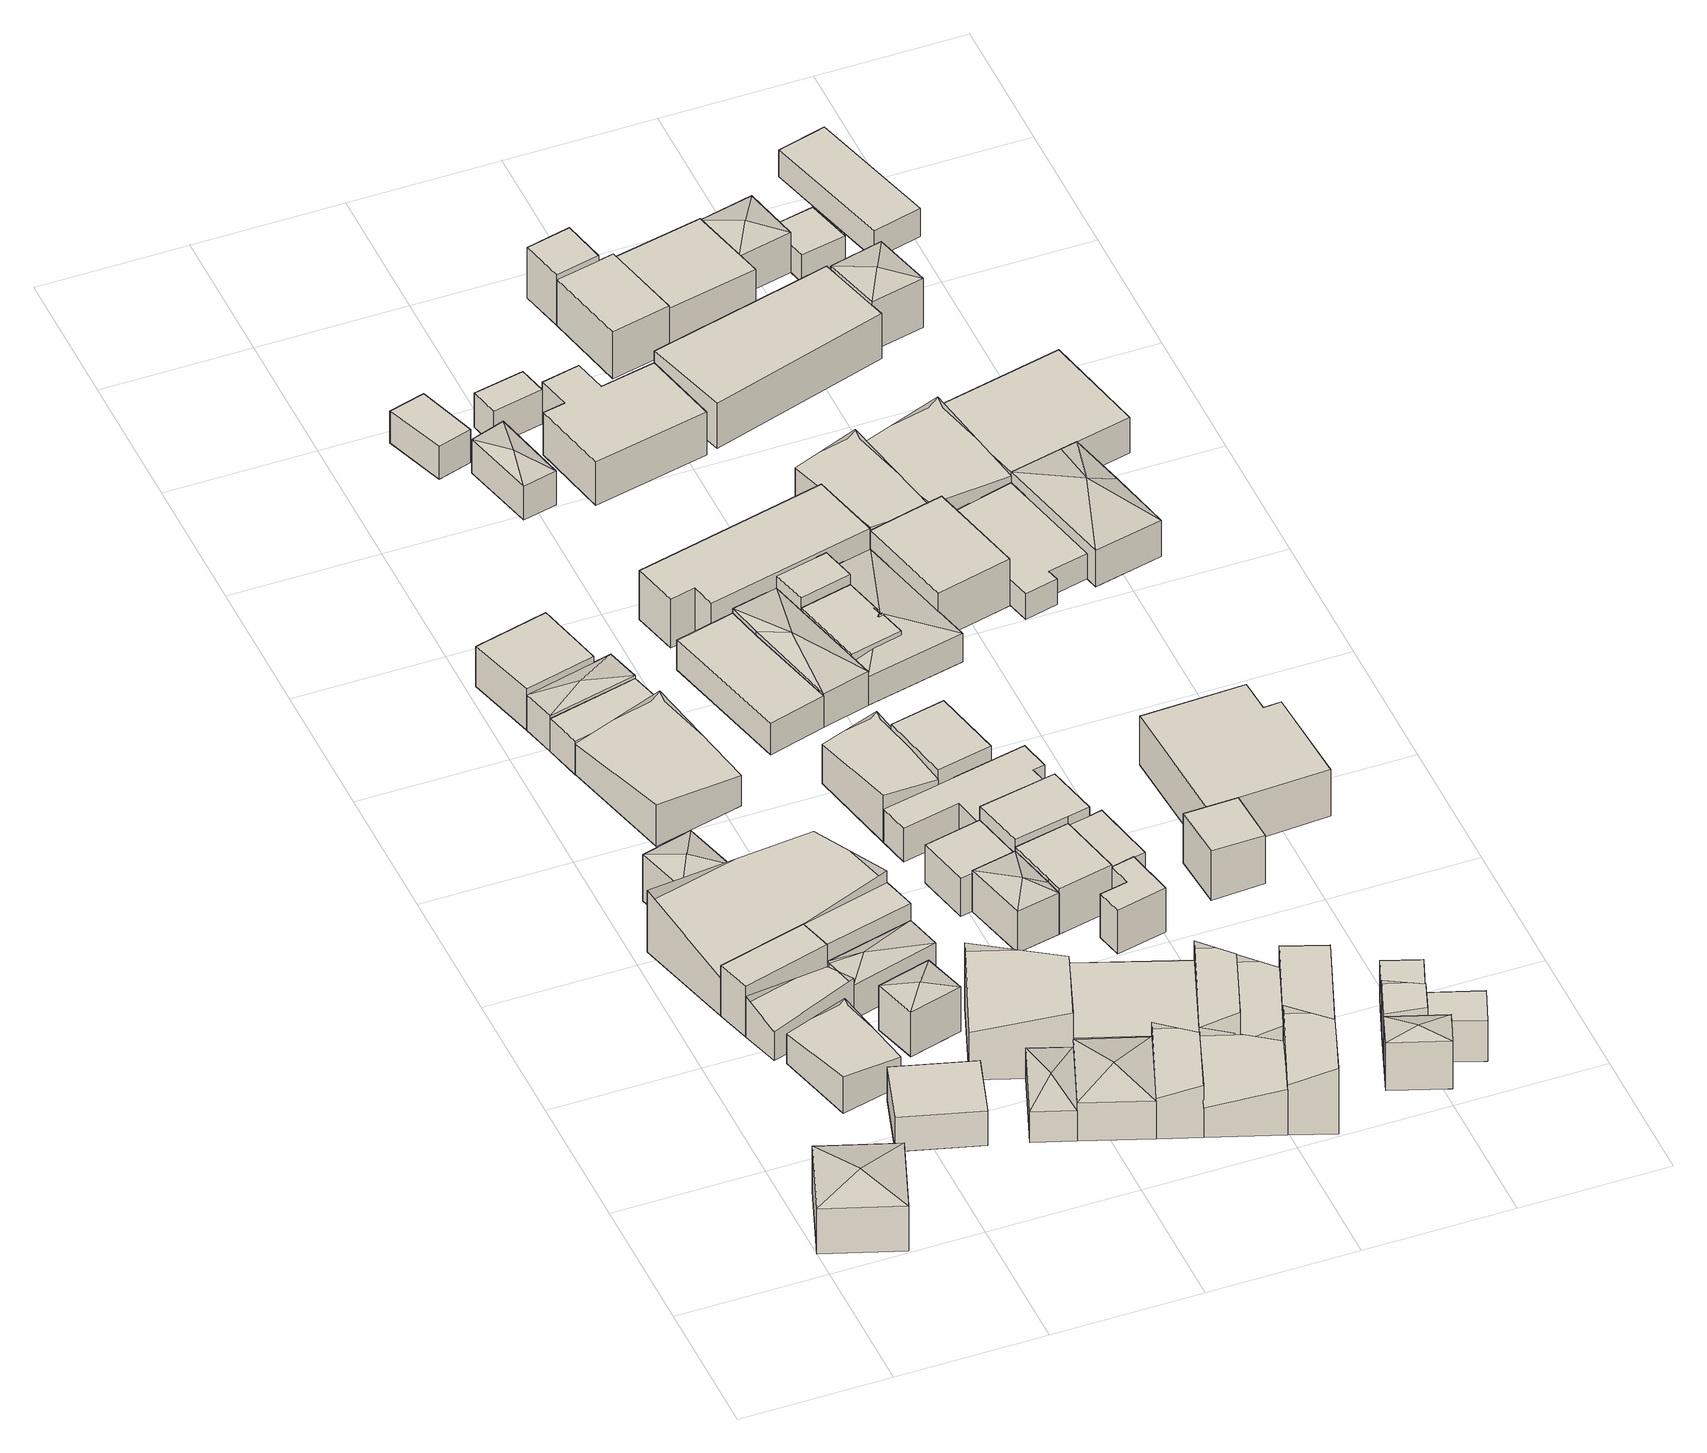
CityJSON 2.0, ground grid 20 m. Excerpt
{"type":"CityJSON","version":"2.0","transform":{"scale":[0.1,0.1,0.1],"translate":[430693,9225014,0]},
"CityObjects":{
"building1":{"type":"Building","attributes":{"Building Type":"Residential","Roof Shape":"hip","Roof Material":"Concrete Glazed Tile","Roof Material Code":1,"Roof Direction":"northwest","Building Height":7.06,"Roof Slope":23.3,"Footprint Area":123.47,"Solar PV Capacity Low":15.46,"Solar PV Capacity High":20.3,"Solar Annual Energy Low":22291,"Solar Annual Energy High":29378,"Suitable PV Area":92.29},"geometry":[{"type":"MultiSurface","lod":"2.2","boundaries":[[[0,1,2,3]],[[3,2,4,5]],[[2,1,6,4]],[[1,0,7,6]],[[0,3,5,7]],[[5,4,8]],[[4,6,8]],[[6,7,8]],[[7,5,8]]]}]},
"building2":{"type":"Building","attributes":{"Building Type":"Residential","Roof Shape":"gable","Roof Material":"Concrete Glazed Tile","Roof Material Code":1,"Roof Direction":"southwest","Building Height":4.56,"Roof Slope":26.6,"Footprint Area":95.85,"Solar PV Capacity Low":12,"Solar PV Capacity High":15.76,"Solar Annual Energy Low":17306,"Solar Annual Energy High":22808,"Suitable PV Area":71.65},"geometry":[{"type":"MultiSurface","lod":"2.2","boundaries":[[[9,10,11,12]],[[12,11,13,14]],[[11,10,15,13]],[[10,9,16,15]],[[9,12,14,16]],[[14,13,15,16]]]}]},
"building3":{"type":"Building","attributes":{"Building Type":"Residential","Roof Shape":"gable","Roof Material":"Concrete Glazed Tile","Roof Material Code":1,"Roof Direction":"southwest","Building Height":4.48,"Roof Slope":32.6,"Footprint Area":64.66,"Solar PV Capacity Low":8.1,"Solar PV Capacity High":10.63,"Solar Annual Energy Low":11674,"Solar Annual Energy High":15386,"Suitable PV Area":48.34},"geometry":[{"type":"MultiSurface","lod":"2.2","boundaries":[[[17,18,19,20,21]],[[21,20,22,23]],[[20,19,24,22]],[[19,18,25,24]],[[18,17,26,25]],[[17,21,23,26]],[[23,22,24,25,26]]]}]},
"building4":{"type":"Building","attributes":{"Building Type":"Residential","Roof Shape":"flat","Roof Material":"Concrete Glazed Tile","Roof Material Code":1,"Roof Direction":"southwest","Building Height":7.95,"Roof Slope":11.4,"Footprint Area":58.48,"Solar PV Capacity Low":7.32,"Solar PV Capacity High":9.62,"Solar Annual Energy Low":10559,"Solar Annual Energy High":13916,"Suitable PV Area":43.72},"geometry":[{"type":"MultiSurface","lod":"2.2","boundaries":[[[27,28,20,19]],[[19,20,29,30]],[[20,28,31,29]],[[28,27,32,31]],[[27,19,30,32]],[[30,29,31,32]]]}]},
"building5":{"type":"Building","attributes":{"Building Type":"Residential","Roof Shape":"flat","Roof Material":"Asbestos Sheet","Roof Material Code":4,"Roof Direction":"northwest","Building Height":5.42,"Roof Slope":6.4,"Footprint Area":100.39,"Solar PV Capacity Low":12.57,"Solar PV Capacity High":16.51,"Solar Annual Energy Low":18125,"Solar Annual Energy High":23887,"Suitable PV Area":75.04},"geometry":[{"type":"MultiSurface","lod":"2.2","boundaries":[[[33,34,35,36]],[[36,35,37,38]],[[35,34,39,37]],[[34,33,40,39]],[[33,36,38,40]],[[38,37,39,40]]]}]},
"building6":{"type":"Building","attributes":{"Building Type":"Residential","Roof Shape":"hip","Roof Material":"Concrete Glazed Tile","Roof Material Code":1,"Roof Direction":"southwest","Building Height":7.33,"Roof Slope":27.1,"Footprint Area":54.81,"Solar PV Capacity Low":6.86,"Solar PV Capacity High":9.01,"Solar Annual Energy Low":9895,"Solar Annual Energy High":13041,"Suitable PV Area":40.97},"geometry":[{"type":"MultiSurface","lod":"2.2","boundaries":[[[41,42,43,44]],[[44,43,45,46]],[[43,42,47,45]],[[42,41,48,47]],[[41,44,46,48]],[[46,45,49]],[[45,47,49]],[[47,48,49]],[[48,46,49]]]}]},
"building7":{"type":"Building","attributes":{"Building Type":"Residential","Roof Shape":"gable","Roof Material":"Concrete Glazed Tile","Roof Material Code":1,"Roof Direction":"southwest","Building Height":5.96,"Roof Slope":33.7,"Footprint Area":355.69,"Solar PV Capacity Low":44.53,"Solar PV Capacity High":58.49,"Solar Annual Energy Low":64217,"Solar Annual Energy High":84632,"Suitable PV Area":265.88},"geometry":[{"type":"MultiSurface","lod":"2.2","boundaries":[[[50,51,28,27,52]],[[52,27,53,54]],[[27,28,55,53]],[[28,51,56,55]],[[51,50,57,56]],[[50,52,54,57]],[[54,53,55,56,57]]]}]},
"building8":{"type":"Building","attributes":{"Building Type":"Residential","Roof Shape":"hip","Roof Material":"Concrete Glazed Tile","Roof Material Code":1,"Roof Direction":"southwest","Building Height":6.97,"Roof Slope":29,"Footprint Area":45.93,"Solar PV Capacity Low":5.75,"Solar PV Capacity High":7.55,"Solar Annual Energy Low":8293,"Solar Annual Energy High":10930,"Suitable PV Area":34.34},"geometry":[{"type":"MultiSurface","lod":"2.2","boundaries":[[[58,59,60,61]],[[61,60,62,63]],[[60,59,64,62]],[[59,58,65,64]],[[58,61,63,65]],[[63,62,66]],[[62,64,66]],[[64,65,66]],[[65,63,66]]]}]},
"building9":{"type":"Building","attributes":{"Building Type":"Residential","Roof Shape":"hip","Roof Material":"Concrete Glazed Tile","Roof Material Code":1,"Roof Direction":"southwest","Building Height":5.3,"Roof Slope":22.3,"Footprint Area":64.42,"Solar PV Capacity Low":8.07,"Solar PV Capacity High":10.59,"Solar Annual Energy Low":11631,"Solar Annual Energy High":15328,"Suitable PV Area":48.15},"geometry":[{"type":"MultiSurface","lod":"2.2","boundaries":[[[19,18,17,67,68]],[[68,67,69,70]],[[67,17,71,69]],[[17,18,72,71]],[[18,19,73,72]],[[19,68,70,73]],[[70,69,74]],[[69,71,74]],[[71,72,74]],[[72,73,74]],[[73,70,74]]]}]},
"building10":{"type":"Building","attributes":{"Building Type":"Residential","Roof Shape":"flat","Roof Material":"Concrete Glazed Tile","Roof Material Code":1,"Roof Direction":"southwest","Building Height":7.98,"Roof Slope":7.4,"Footprint Area":58.14,"Solar PV Capacity Low":7.28,"Solar PV Capacity High":9.56,"Solar Annual Energy Low":10496,"Solar Annual Energy High":13833,"Suitable PV Area":43.46},"geometry":[{"type":"MultiSurface","lod":"2.2","boundaries":[[[52,27,19,68]],[[68,19,30,75]],[[19,27,32,30]],[[27,52,76,32]],[[52,68,75,76]],[[75,30,32,76]]]}]},
"building11":{"type":"Building","attributes":{"Building Type":"Residential","Roof Shape":"shed","Roof Material":"Concrete Glazed Tile","Roof Material Code":1,"Roof Direction":"southwest","Building Height":6.29,"Roof Slope":10,"Footprint Area":100.79,"Solar PV Capacity Low":12.62,"Solar PV Capacity High":16.58,"Solar Annual Energy Low":18197,"Solar Annual Energy High":23983,"Suitable PV Area":75.34},"geometry":[{"type":"MultiSurface","lod":"2.2","boundaries":[[[77,78,79,80]],[[80,79,81,82]],[[79,78,83,81]],[[78,77,84,83]],[[77,80,82,84]],[[82,81,83,84]]]}]},
"building12":{"type":"Building","attributes":{"Building Type":"Residential","Roof Shape":"gable","Roof Material":"Concrete Glazed Tile","Roof Material Code":1,"Roof Direction":"southwest","Building Height":4.79,"Roof Slope":27.3,"Footprint Area":202.24,"Solar PV Capacity Low":25.32,"Solar PV Capacity High":33.26,"Solar Annual Energy Low":36513,"Solar Annual Energy High":48121,"Suitable PV Area":151.17},"geometry":[{"type":"MultiSurface","lod":"2.2","boundaries":[[[85,86,87,88]],[[88,87,89,90]],[[87,86,91,89]],[[86,85,92,91]],[[85,88,90,92]],[[90,89,91,92]]]}]},
"building13":{"type":"Building","attributes":{"Building Type":"Residential","Roof Shape":"hip","Roof Material":"Concrete Glazed Tile","Roof Material Code":1,"Roof Direction":"northwest","Building Height":4.83,"Roof Slope":29.9,"Footprint Area":64.95,"Solar PV Capacity Low":8.13,"Solar PV Capacity High":10.68,"Solar Annual Energy Low":11727,"Solar Annual Energy High":15455,"Suitable PV Area":48.55},"geometry":[{"type":"MultiSurface","lod":"2.2","boundaries":[[[93,94,95,96]],[[96,95,97,98]],[[95,94,99,97]],[[94,93,100,99]],[[93,96,98,100]],[[98,97,101]],[[97,99,101]],[[99,100,101]],[[100,98,101]]]}]},
"building14":{"type":"Building","attributes":{"Building Type":"Residential","Roof Shape":"shed","Roof Material":"Concrete Glazed Tile","Roof Material Code":1,"Roof Direction":"southwest","Building Height":5.17,"Roof Slope":11.5,"Footprint Area":63.82,"Solar PV Capacity Low":7.99,"Solar PV Capacity High":10.49,"Solar Annual Energy Low":11522,"Solar Annual Energy High":15185,"Suitable PV Area":47.7},"geometry":[{"type":"MultiSurface","lod":"2.2","boundaries":[[[102,103,104,105]],[[105,104,106,107]],[[104,103,108,106]],[[103,102,109,108]],[[102,105,107,109]],[[107,106,108,109]]]}]},
"building15":{"type":"Building","attributes":{"Building Type":"Residential","Roof Shape":"hip","Roof Material":"Concrete Glazed Tile","Roof Material Code":1,"Roof Direction":"southwest","Building Height":5.58,"Roof Slope":25.6,"Footprint Area":59.48,"Solar PV Capacity Low":7.45,"Solar PV Capacity High":9.78,"Solar Annual Energy Low":10739,"Solar Annual Energy High":14154,"Suitable PV Area":44.46},"geometry":[{"type":"MultiSurface","lod":"2.2","boundaries":[[[110,79,103,102]],[[102,103,111,112]],[[103,79,113,111]],[[79,110,114,113]],[[110,102,112,114]],[[112,111,115]],[[111,113,115]],[[113,114,115]],[[114,112,115]]]}]},
"building16":{"type":"Building","attributes":{"Building Type":"Residential","Roof Shape":"gable","Roof Material":"Concrete Glazed Tile","Roof Material Code":1,"Roof Direction":"northwest","Building Height":7.52,"Roof Slope":32.7,"Footprint Area":161.61,"Solar PV Capacity Low":20.23,"Solar PV Capacity High":26.58,"Solar Annual Energy Low":29178,"Solar Annual Energy High":38454,"Suitable PV Area":120.8},"geometry":[{"type":"MultiSurface","lod":"2.2","boundaries":[[[116,117,96,118]],[[118,96,119,120]],[[96,117,121,119]],[[117,116,122,121]],[[116,118,120,122]],[[120,119,121,122]]]}]},
"building17":{"type":"Building","attributes":{"Building Type":"Residential","Roof Shape":"hip","Roof Material":"Concrete Glazed Tile","Roof Material Code":1,"Roof Direction":"northwest","Building Height":5.97,"Roof Slope":29.3,"Footprint Area":107.84,"Solar PV Capacity Low":13.5,"Solar PV Capacity High":17.73,"Solar Annual Energy Low":19470,"Solar Annual Energy High":25660,"Suitable PV Area":80.61},"geometry":[{"type":"MultiSurface","lod":"2.2","boundaries":[[[96,95,123,124]],[[124,123,125,126]],[[123,95,127,125]],[[95,96,128,127]],[[96,124,126,128]],[[126,125,129]],[[125,127,129]],[[127,128,129]],[[128,126,129]]]}]},
"building18":{"type":"Building","attributes":{"Building Type":"Residential","Roof Shape":"gable","Roof Material":"Concrete Glazed Tile","Roof Material Code":1,"Roof Direction":"northwest","Building Height":6.35,"Roof Slope":27.7,"Footprint Area":65.49,"Solar PV Capacity Low":8.2,"Solar PV Capacity High":10.77,"Solar Annual Energy Low":11824,"Solar Annual Energy High":15583,"Suitable PV Area":48.96},"geometry":[{"type":"MultiSurface","lod":"2.2","boundaries":[[[124,123,130,131]],[[131,130,132,133]],[[130,123,134,132]],[[123,124,135,134]],[[124,131,133,135]],[[133,132,134,135]]]}]},
"building19":{"type":"Building","attributes":{"Building Type":"Residential","Roof Shape":"shed","Roof Material":"Concrete Glazed Tile","Roof Material Code":1,"Roof Direction":"northwest","Building Height":6.04,"Roof Slope":16.3,"Footprint Area":196.35,"Solar PV Capacity Low":24.58,"Solar PV Capacity High":32.29,"Solar Annual Energy Low":35450,"Solar Annual Energy High":46720,"Suitable PV Area":146.77},"geometry":[{"type":"MultiSurface","lod":"2.2","boundaries":[[[118,96,124,131,136]],[[136,131,137,138]],[[131,124,139,137]],[[124,96,140,139]],[[96,118,141,140]],[[118,136,138,141]],[[138,137,139,140,141]]]}]},
"building20":{"type":"Building","attributes":{"Building Type":"Residential","Roof Shape":"shed","Roof Material":"Concrete Glazed Tile","Roof Material Code":1,"Roof Direction":"southwest","Building Height":5.01,"Roof Slope":15.9,"Footprint Area":43.23,"Solar PV Capacity Low":5.41,"Solar PV Capacity High":7.11,"Solar Annual Energy Low":7805,"Solar Annual Energy High":10287,"Suitable PV Area":32.32},"geometry":[{"type":"MultiSurface","lod":"2.2","boundaries":[[[142,143,144,145]],[[145,144,146,147]],[[144,143,148,146]],[[143,142,149,148]],[[142,145,147,149]],[[147,146,148,149]]]}]},
"building21":{"type":"Building","attributes":{"Building Type":"Residential","Roof Shape":"flat","Roof Material":"Concrete Glazed Tile","Roof Material Code":1,"Roof Direction":"southwest","Building Height":6.03,"Roof Slope":7.7,"Footprint Area":58.61,"Solar PV Capacity Low":7.34,"Solar PV Capacity High":9.64,"Solar Annual Energy Low":10582,"Solar Annual Energy High":13947,"Suitable PV Area":43.81},"geometry":[{"type":"MultiSurface","lod":"2.2","boundaries":[[[150,151,152,153,154]],[[154,153,155,156]],[[153,152,157,155]],[[152,151,158,157]],[[151,150,159,158]],[[150,154,156,159]],[[156,155,157,158,159]]]}]},
"building22":{"type":"Building","attributes":{"Building Type":"Residential","Roof Shape":"hip","Roof Material":"Concrete Glazed Tile","Roof Material Code":1,"Roof Direction":"southwest","Building Height":6.52,"Roof Slope":24.3,"Footprint Area":55.88,"Solar PV Capacity Low":7,"Solar PV Capacity High":9.19,"Solar Annual Energy Low":10089,"Solar Annual Energy High":13296,"Suitable PV Area":41.77},"geometry":[{"type":"MultiSurface","lod":"2.2","boundaries":[[[153,160,161,162,154]],[[154,162,163,164]],[[162,161,165,163]],[[161,160,166,165]],[[160,153,167,166]],[[153,154,164,167]],[[164,163,168]],[[163,165,168]],[[165,166,168]],[[166,167,168]],[[167,164,168]]]}]},
"building23":{"type":"Building","attributes":{"Building Type":"Residential","Roof Shape":"gable","Roof Material":"Concrete Glazed Tile","Roof Material Code":1,"Roof Direction":"northwest","Building Height":4.71,"Roof Slope":34.7,"Footprint Area":115.53,"Solar PV Capacity Low":14.46,"Solar PV Capacity High":19,"Solar Annual Energy Low":20857,"Solar Annual Energy High":27488,"Suitable PV Area":86.36},"geometry":[{"type":"MultiSurface","lod":"2.2","boundaries":[[[131,130,169,170]],[[170,169,171,172]],[[169,130,173,171]],[[130,131,174,173]],[[131,170,172,174]],[[172,171,173,174]]]}]},
"building24":{"type":"Building","attributes":{"Building Type":"Residential","Roof Shape":"shed","Roof Material":"Concrete Glazed Tile","Roof Material Code":1,"Roof Direction":"southwest","Building Height":4.64,"Roof Slope":17.6,"Footprint Area":151.7,"Solar PV Capacity Low":18.99,"Solar PV Capacity High":24.95,"Solar Annual Energy Low":27388,"Solar Annual Energy High":36095,"Suitable PV Area":113.39},"geometry":[{"type":"MultiSurface","lod":"2.2","boundaries":[[[175,176,177,178,179]],[[179,178,180,181]],[[178,177,182,180]],[[177,176,183,182]],[[176,175,184,183]],[[175,179,181,184]],[[181,180,182,183,184]]]}]},
"building25":{"type":"Building","attributes":{"Building Type":"Residential","Roof Shape":"gable","Roof Material":"Concrete Glazed Tile","Roof Material Code":1,"Roof Direction":"southwest","Building Height":6.08,"Roof Slope":27.7,"Footprint Area":101.26,"Solar PV Capacity Low":12.68,"Solar PV Capacity High":16.65,"Solar Annual Energy Low":18282,"Solar Annual Energy High":24095,"Suitable PV Area":75.69},"geometry":[{"type":"MultiSurface","lod":"2.2","boundaries":[[[185,186,187,188]],[[188,187,189,190]],[[187,186,191,189]],[[186,185,192,191]],[[185,188,190,192]],[[190,189,191,192]]]}]},
"building26":{"type":"Building","attributes":{"Building Type":"Residential","Roof Shape":"hip","Roof Material":"Concrete Glazed Tile","Roof Material Code":1,"Roof Direction":"southwest","Building Height":5.3,"Roof Slope":28.7,"Footprint Area":51.69,"Solar PV Capacity Low":6.47,"Solar PV Capacity High":8.5,"Solar Annual Energy Low":9333,"Solar Annual Energy High":12300,"Suitable PV Area":38.64},"geometry":[{"type":"MultiSurface","lod":"2.2","boundaries":[[[193,194,195,196]],[[196,195,197,198]],[[195,194,199,197]],[[194,193,200,199]],[[193,196,198,200]],[[198,197,201]],[[197,199,201]],[[199,200,201]],[[200,198,201]]]}]},
"building27":{"type":"Building","attributes":{"Building Type":"Residential","Roof Shape":"gable","Roof Material":"Concrete Glazed Tile","Roof Material Code":1,"Roof Direction":"northwest","Building Height":7.25,"Roof Slope":28.7,"Footprint Area":64.45,"Solar PV Capacity Low":8.07,"Solar PV Capacity High":10.6,"Solar Annual Energy Low":11635,"Solar Annual Energy High":15335,"Suitable PV Area":48.17},"geometry":[{"type":"MultiSurface","lod":"2.2","boundaries":[[[136,131,202,203]],[[203,202,204,205]],[[202,131,174,204]],[[131,136,206,174]],[[136,203,205,206]],[[205,204,174,206]]]}]},
"building28":{"type":"Building","attributes":{"Building Type":"Residential","Roof Shape":"flat","Roof Material":"Concrete Glazed Tile","Roof Material Code":1,"Roof Direction":"southwest","Building Height":5.34,"Roof Slope":13,"Footprint Area":134.32,"Solar PV Capacity Low":16.82,"Solar PV Capacity High":22.09,"Solar Annual Energy Low":24250,"Solar Annual Energy High":31959,"Suitable PV Area":100.4},"geometry":[{"type":"MultiSurface","lod":"2.2","boundaries":[[[150,207,208,209,210,187,211,212]],[[212,211,213,214]],[[211,187,215,213]],[[187,210,216,215]],[[210,209,217,216]],[[209,208,218,217]],[[208,207,219,218]],[[207,150,220,219]],[[150,212,214,220]],[[214,213,215,216,217,218,219,220]]]}]},
"building29":{"type":"Building","attributes":{"Building Type":"Residential","Roof Shape":"shed","Roof Material":"Concrete Glazed Tile","Roof Material Code":1,"Roof Direction":"southwest","Building Height":7.06,"Roof Slope":10.2,"Footprint Area":69.31,"Solar PV Capacity Low":8.68,"Solar PV Capacity High":11.4,"Solar Annual Energy Low":12514,"Solar Annual Energy High":16492,"Suitable PV Area":51.81},"geometry":[{"type":"MultiSurface","lod":"2.2","boundaries":[[[221,154,162,161,222]],[[222,161,223,224]],[[161,162,225,223]],[[162,154,226,225]],[[154,221,227,226]],[[221,222,224,227]],[[224,223,225,226,227]]]}]},
"building30":{"type":"Building","attributes":{"Building Type":"Residential","Roof Shape":"gable","Roof Material":"Concrete Glazed Tile","Roof Material Code":1,"Roof Direction":"northwest","Building Height":7.87,"Roof Slope":34.6,"Footprint Area":70.36,"Solar PV Capacity Low":8.81,"Solar PV Capacity High":11.57,"Solar Annual Energy Low":12702,"Solar Annual Energy High":16740,"Suitable PV Area":52.59},"geometry":[{"type":"MultiSurface","lod":"2.2","boundaries":[[[170,169,228,229]],[[229,228,230,231]],[[228,169,232,230]],[[169,170,233,232]],[[170,229,231,233]],[[231,230,232,233]]]}]},
"building31":{"type":"Building","attributes":{"Building Type":"Residential","Roof Shape":"hip","Roof Material":"Asbestos Sheet","Roof Material Code":4,"Roof Direction":"southwest","Building Height":5.32,"Roof Slope":24.9,"Footprint Area":123.44,"Solar PV Capacity Low":15.46,"Solar PV Capacity High":20.3,"Solar Annual Energy Low":22286,"Solar Annual Energy High":29371,"Suitable PV Area":92.27},"geometry":[{"type":"MultiSurface","lod":"2.2","boundaries":[[[234,175,179,178,235]],[[235,178,236,237]],[[178,179,238,236]],[[179,175,239,238]],[[175,234,240,239]],[[234,235,237,240]],[[237,236,241]],[[236,238,241]],[[238,239,241]],[[239,240,241]],[[240,237,241]]]}]},
"building32":{"type":"Building","attributes":{"Building Type":"Residential","Roof Shape":"flat","Roof Material":"Concrete Glazed Tile","Roof Material Code":1,"Roof Direction":"southwest","Building Height":7.64,"Roof Slope":14.8,"Footprint Area":74.88,"Solar PV Capacity Low":9.38,"Solar PV Capacity High":12.31,"Solar Annual Energy Low":13519,"Solar Annual Energy High":17816,"Suitable PV Area":55.97},"geometry":[{"type":"MultiSurface","lod":"2.2","boundaries":[[[242,243,188,244]],[[244,188,245,246]],[[188,243,247,245]],[[243,242,248,247]],[[242,244,246,248]],[[246,245,247,248]]]}]},
"building33":{"type":"Building","attributes":{"Building Type":"Residential","Roof Shape":"shed","Roof Material":"Concrete Glazed Tile","Roof Material Code":1,"Roof Direction":"southwest","Building Height":8,"Roof Slope":16.2,"Footprint Area":79.39,"Solar PV Capacity Low":9.94,"Solar PV Capacity High":13.06,"Solar Annual Energy Low":14334,"Solar Annual Energy High":18891,"Suitable PV Area":59.35},"geometry":[{"type":"MultiSurface","lod":"2.2","boundaries":[[[154,221,249,207,150]],[[150,207,250,251]],[[207,249,252,250]],[[249,221,253,252]],[[221,154,254,253]],[[154,150,251,254]],[[251,250,252,253,254]]]}]},
"building34":{"type":"Building","attributes":{"Building Type":"Residential","Roof Shape":"flat","Roof Material":"Concrete Glazed Tile","Roof Material Code":1,"Roof Direction":"southwest","Building Height":5.41,"Roof Slope":8.1,"Footprint Area":27.83,"Solar PV Capacity Low":3.48,"Solar PV Capacity High":4.58,"Solar Annual Energy Low":5024,"Solar Annual Energy High":6621,"Suitable PV Area":20.8},"geometry":[{"type":"MultiSurface","lod":"2.2","boundaries":[[[255,256,257,258]],[[258,257,259,260]],[[257,256,261,259]],[[256,255,262,261]],[[255,258,260,262]],[[260,259,261,262]]]}]},
"building35":{"type":"Building","attributes":{"Building Type":"Residential","Roof Shape":"gable","Roof Material":"Concrete Glazed Tile","Roof Material Code":1,"Roof Direction":"northwest","Building Height":4.79,"Roof Slope":29.9,"Footprint Area":66.49,"Solar PV Capacity Low":8.32,"Solar PV Capacity High":10.93,"Solar Annual Energy Low":12004,"Solar Annual Energy High":15821,"Suitable PV Area":49.7},"geometry":[{"type":"MultiSurface","lod":"2.2","boundaries":[[[263,203,202,170]],[[170,202,264,265]],[[202,203,266,264]],[[203,263,267,266]],[[263,170,265,267]],[[265,264,266,267]]]}]},
"building36":{"type":"Building","attributes":{"Building Type":"Residential","Roof Shape":"flat","Roof Material":"Concrete Glazed Tile","Roof Material Code":1,"Roof Direction":"southwest","Building Height":6.88,"Roof Slope":5.9,"Footprint Area":35.58,"Solar PV Capacity Low":4.45,"Solar PV Capacity High":5.85,"Solar Annual Energy Low":6423,"Solar Annual Energy High":8465,"Suitable PV Area":26.59},"geometry":[{"type":"MultiSurface","lod":"2.2","boundaries":[[[268,222,269,270,271,272]],[[272,271,273,274]],[[271,270,275,273]],[[270,269,276,275]],[[269,222,277,276]],[[222,268,278,277]],[[268,272,274,278]],[[274,273,275,276,277,278]]]}]},
"building37":{"type":"Building","attributes":{"Building Type":"Residential","Roof Shape":"flat","Roof Material":"Asbestos Sheet","Roof Material Code":4,"Roof Direction":"southwest","Building Height":7.68,"Roof Slope":8.3,"Footprint Area":251.09,"Solar PV Capacity Low":31.44,"Solar PV Capacity High":41.29,"Solar Annual Energy Low":45332,"Solar Annual Energy High":59744,"Suitable PV Area":187.69},"geometry":[{"type":"MultiSurface","lod":"2.2","boundaries":[[[279,280,281,282,283,284]],[[284,283,285,286]],[[283,282,287,285]],[[282,281,288,287]],[[281,280,289,288]],[[280,279,290,289]],[[279,284,286,290]],[[286,285,287,288,289,290]]]}]},
"building38":{"type":"Building","attributes":{"Building Type":"Residential","Roof Shape":"flat","Roof Material":"Concrete Glazed Tile","Roof Material Code":1,"Roof Direction":"southwest","Building Height":6.81,"Roof Slope":14.6,"Footprint Area":44.23,"Solar PV Capacity Low":5.54,"Solar PV Capacity High":7.27,"Solar Annual Energy Low":7985,"Solar Annual Energy High":10524,"Suitable PV Area":33.06},"geometry":[{"type":"MultiSurface","lod":"2.2","boundaries":[[[291,249,221,222,292]],[[292,222,293,294]],[[222,221,295,293]],[[221,249,296,295]],[[249,291,297,296]],[[291,292,294,297]],[[294,293,295,296,297]]]}]},
"building39":{"type":"Building","attributes":{"Building Type":"Residential","Roof Shape":"shed","Roof Material":"Concrete Glazed Tile","Roof Material Code":1,"Roof Direction":"northwest","Building Height":7.95,"Roof Slope":14.9,"Footprint Area":79.7,"Solar PV Capacity Low":9.98,"Solar PV Capacity High":13.11,"Solar Annual Energy Low":14390,"Solar Annual Energy High":18965,"Suitable PV Area":59.58},"geometry":[{"type":"MultiSurface","lod":"2.2","boundaries":[[[263,170,229,298]],[[298,229,231,299]],[[229,170,300,231]],[[170,263,301,300]],[[263,298,299,301]],[[299,231,300,301]]]}]},
"building40":{"type":"Building","attributes":{"Building Type":"Residential","Roof Shape":"flat","Roof Material":"Asbestos Sheet","Roof Material Code":4,"Roof Direction":"southwest","Building Height":5.72,"Roof Slope":7.3,"Footprint Area":74.33,"Solar PV Capacity Low":9.31,"Solar PV Capacity High":12.22,"Solar Annual Energy Low":13420,"Solar Annual Energy High":17686,"Suitable PV Area":55.56},"geometry":[{"type":"MultiSurface","lod":"2.2","boundaries":[[[302,303,304,305]],[[305,304,306,307]],[[304,303,308,306]],[[303,302,309,308]],[[302,305,307,309]],[[307,306,308,309]]]}]},
"building41":{"type":"Building","attributes":{"Building Type":"Residential","Roof Shape":"shed","Roof Material":"Asbestos Sheet","Roof Material Code":4,"Roof Direction":"southwest","Building Height":7.17,"Roof Slope":10.7,"Footprint Area":36.04,"Solar PV Capacity Low":4.51,"Solar PV Capacity High":5.93,"Solar Annual Energy Low":6507,"Solar Annual Energy High":8575,"Suitable PV Area":26.94},"geometry":[{"type":"MultiSurface","lod":"2.2","boundaries":[[[310,234,303,302]],[[302,303,311,312]],[[303,234,313,311]],[[234,310,314,313]],[[310,302,312,314]],[[312,311,313,314]]]}]},
"building42":{"type":"Building","attributes":{"Building Type":"Residential","Roof Shape":"shed","Roof Material":"Concrete Glazed Tile","Roof Material Code":1,"Roof Direction":"southwest","Building Height":6.53,"Roof Slope":11.4,"Footprint Area":201.29,"Solar PV Capacity Low":25.2,"Solar PV Capacity High":33.1,"Solar Annual Energy Low":36342,"Solar Annual Energy High":47896,"Suitable PV Area":150.47},"geometry":[{"type":"MultiSurface","lod":"2.2","boundaries":[[[315,316,317,258,318,319,320,321]],[[321,320,322,323]],[[320,319,324,322]],[[319,318,325,324]],[[318,258,326,325]],[[258,317,327,326]],[[317,316,328,327]],[[316,315,329,328]],[[315,321,323,329]],[[323,322,324,325,326,327,328,329]]]}]},
"building43":{"type":"Building","attributes":{"Building Type":"Residential","Roof Shape":"hip","Roof Material":"Concrete Glazed Tile","Roof Material Code":1,"Roof Direction":"northwest","Building Height":7.52,"Roof Slope":20.8,"Footprint Area":38.67,"Solar PV Capacity Low":4.84,"Solar PV Capacity High":6.36,"Solar Annual Energy Low":6981,"Solar Annual Energy High":9200,"Suitable PV Area":28.9},"geometry":[{"type":"MultiSurface","lod":"2.2","boundaries":[[[330,331,332,333]],[[333,332,334,335]],[[332,331,336,334]],[[331,330,337,336]],[[330,333,335,337]],[[335,334,338]],[[334,336,338]],[[336,337,338]],[[337,335,338]]]}]},
"building44":{"type":"Building","attributes":{"Building Type":"Residential","Roof Shape":"hip","Roof Material":"Asbestos Sheet","Roof Material Code":4,"Roof Direction":"southwest","Building Height":4.53,"Roof Slope":26.6,"Footprint Area":144.22,"Solar PV Capacity Low":18.06,"Solar PV Capacity High":23.72,"Solar Annual Energy Low":26037,"Solar Annual Energy High":34315,"Suitable PV Area":107.8},"geometry":[{"type":"MultiSurface","lod":"2.2","boundaries":[[[280,310,305,304,235,339]],[[339,235,340,341]],[[235,304,342,340]],[[304,305,343,342]],[[305,310,344,343]],[[310,280,345,344]],[[280,339,341,345]],[[341,340,346]],[[340,342,346]],[[342,343,346]],[[343,344,346]],[[344,345,346]],[[345,341,346]]]}]},
"building45":{"type":"Building","attributes":{"Building Type":"Residential","Roof Shape":"gable","Roof Material":"Concrete Glazed Tile","Roof Material Code":1,"Roof Direction":"northwest","Building Height":7.89,"Roof Slope":27.7,"Footprint Area":26.56,"Solar PV Capacity Low":3.33,"Solar PV Capacity High":4.37,"Solar Annual Energy Low":4795,"Solar Annual Energy High":6320,"Suitable PV Area":19.85},"geometry":[{"type":"MultiSurface","lod":"2.2","boundaries":[[[347,330,348,349]],[[349,348,350,351]],[[348,330,352,350]],[[330,347,353,352]],[[347,349,351,353]],[[351,350,352,353]]]}]},
"building46":{"type":"Building","attributes":{"Building Type":"Residential","Roof Shape":"shed","Roof Material":"Concrete Glazed Tile","Roof Material Code":1,"Roof Direction":"west","Building Height":7.58,"Roof Slope":17.6,"Footprint Area":53.68,"Solar PV Capacity Low":6.72,"Solar PV Capacity High":8.83,"Solar Annual Energy Low":9691,"Solar Annual Energy High":12772,"Suitable PV Area":40.12},"geometry":[{"type":"MultiSurface","lod":"2.2","boundaries":[[[354,355,356,357]],[[357,356,358,359]],[[356,355,360,358]],[[355,354,361,360]],[[354,357,359,361]],[[359,358,360,361]]]}]},
"building47":{"type":"Building","attributes":{"Building Type":"Residential","Roof Shape":"flat","Roof Material":"Concrete Glazed Tile","Roof Material Code":1,"Roof Direction":"northwest","Building Height":6,"Roof Slope":10.6,"Footprint Area":34.52,"Solar PV Capacity Low":4.32,"Solar PV Capacity High":5.68,"Solar Annual Energy Low":6233,"Solar Annual Energy High":8214,"Suitable PV Area":25.8},"geometry":[{"type":"MultiSurface","lod":"2.2","boundaries":[[[362,347,349,363]],[[363,349,364,365]],[[349,347,366,364]],[[347,362,367,366]],[[362,363,365,367]],[[365,364,366,367]]]}]},
"building48":{"type":"Building","attributes":{"Building Type":"Residential","Roof Shape":"shed","Roof Material":"Concrete Glazed Tile","Roof Material Code":1,"Roof Direction":"northwest","Building Height":6.44,"Roof Slope":14.4,"Footprint Area":36.76,"Solar PV Capacity Low":4.6,"Solar PV Capacity High":6.05,"Solar Annual Energy Low":6638,"Solar Annual Energy High":8748,"Suitable PV Area":27.48},"geometry":[{"type":"MultiSurface","lod":"2.2","boundaries":[[[349,348,333,368,369]],[[369,368,370,371]],[[368,333,372,370]],[[333,348,373,372]],[[348,349,374,373]],[[349,369,371,374]],[[371,370,372,373,374]]]}]},
"building49":{"type":"Building","attributes":{"Building Type":"Residential","Roof Shape":"flat","Roof Material":"Concrete Glazed Tile","Roof Material Code":1,"Roof Direction":"southwest","Building Height":7.95,"Roof Slope":5.9,"Footprint Area":37.47,"Solar PV Capacity Low":4.69,"Solar PV Capacity High":6.16,"Solar Annual Energy Low":6765,"Solar Annual Energy High":8915,"Suitable PV Area":28.01},"geometry":[{"type":"MultiSurface","lod":"2.2","boundaries":[[[375,376,377,378]],[[378,377,379,380]],[[377,376,381,379]],[[376,375,382,381]],[[375,378,380,382]],[[380,379,381,382]]]}]},
"building50":{"type":"Building","attributes":{"Building Type":"Residential","Roof Shape":"shed","Roof Material":"Concrete Glazed Tile","Roof Material Code":1,"Roof Direction":"southwest","Building Height":7.22,"Roof Slope":11.9,"Footprint Area":95.75,"Solar PV Capacity Low":11.99,"Solar PV Capacity High":15.75,"Solar Annual Energy Low":17287,"Solar Annual Energy High":22783,"Suitable PV Area":71.57},"geometry":[{"type":"MultiSurface","lod":"2.2","boundaries":[[[383,377,384,385]],[[385,384,386,387]],[[384,377,388,386]],[[377,383,389,388]],[[383,385,387,389]],[[387,386,388,389]]]}]},
"building51":{"type":"Building","attributes":{"Building Type":"Residential","Roof Shape":"flat","Roof Material":"Concrete Glazed Tile","Roof Material Code":1,"Roof Direction":"southwest","Building Height":7.43,"Roof Slope":7.5,"Footprint Area":145.76,"Solar PV Capacity Low":18.25,"Solar PV Capacity High":23.97,"Solar Annual Energy Low":26316,"Solar Annual Energy High":34682,"Suitable PV Area":108.96},"geometry":[{"type":"MultiSurface","lod":"2.2","boundaries":[[[390,391,280,392,393]],[[393,392,394,395]],[[392,280,396,394]],[[280,391,397,396]],[[391,390,398,397]],[[390,393,395,398]],[[395,394,396,397,398]]]}]},
"building52":{"type":"Building","attributes":{"Building Type":"Residential","Roof Shape":"gable","Roof Material":"Concrete Glazed Tile","Roof Material Code":1,"Roof Direction":"southwest","Building Height":6.36,"Roof Slope":26.4,"Footprint Area":134.48,"Solar PV Capacity Low":16.84,"Solar PV Capacity High":22.12,"Solar Annual Energy Low":24280,"Solar Annual Energy High":31999,"Suitable PV Area":100.53},"geometry":[{"type":"MultiSurface","lod":"2.2","boundaries":[[[399,400,280,401]],[[401,280,402,403]],[[280,400,404,402]],[[400,399,405,404]],[[399,401,403,405]],[[403,402,404,405]]]}]},
"building53":{"type":"Building","attributes":{"Building Type":"Residential","Roof Shape":"shed","Roof Material":"Clay Tile Shingle","Roof Material Code":3,"Roof Direction":"west","Building Height":7.31,"Roof Slope":11.5,"Footprint Area":287.29,"Solar PV Capacity Low":35.97,"Solar PV Capacity High":47.24,"Solar Annual Energy Low":51868,"Solar Annual Energy High":68358,"Suitable PV Area":214.75},"geometry":[{"type":"MultiSurface","lod":"2.2","boundaries":[[[406,407,408,409,410,411]],[[411,410,412,413]],[[410,409,414,412]],[[409,408,415,414]],[[408,407,416,415]],[[407,406,417,416]],[[406,411,413,417]],[[413,412,414,415,416,417]]]}]},
"building54":{"type":"Building","attributes":{"Building Type":"Residential","Roof Shape":"flat","Roof Material":"Clay Tile Shingle","Roof Material Code":3,"Roof Direction":"southwest","Building Height":7.05,"Roof Slope":11,"Footprint Area":291.54,"Solar PV Capacity Low":36.5,"Solar PV Capacity High":47.94,"Solar Annual Energy Low":52635,"Solar Annual Energy High":69369,"Suitable PV Area":217.93},"geometry":[{"type":"MultiSurface","lod":"2.2","boundaries":[[[418,419,420,421,422]],[[422,421,423,424]],[[421,420,425,423]],[[420,419,426,425]],[[419,418,427,426]],[[418,422,424,427]],[[424,423,425,426,427]]]}]},
"building55":{"type":"Building","attributes":{"Building Type":"Residential","Roof Shape":"shed","Roof Material":"Concrete Glazed Tile","Roof Material Code":1,"Roof Direction":"southwest","Building Height":6.52,"Roof Slope":18.5,"Footprint Area":146.41,"Solar PV Capacity Low":18.33,"Solar PV Capacity High":24.08,"Solar Annual Energy Low":26433,"Solar Annual Energy High":34836,"Suitable PV Area":109.44},"geometry":[{"type":"MultiSurface","lod":"2.2","boundaries":[[[428,383,385,429]],[[429,385,430,431]],[[385,383,432,430]],[[383,428,433,432]],[[428,429,431,433]],[[431,430,432,433]]]}]},
"building56":{"type":"Building","attributes":{"Building Type":"Residential","Roof Shape":"flat","Roof Material":"Concrete Glazed Tile","Roof Material Code":1,"Roof Direction":"southwest","Building Height":4.01,"Roof Slope":11.9,"Footprint Area":167.25,"Solar PV Capacity Low":20.94,"Solar PV Capacity High":27.5,"Solar Annual Energy Low":30195,"Solar Annual Energy High":39795,"Suitable PV Area":125.02},"geometry":[{"type":"MultiSurface","lod":"2.2","boundaries":[[[434,435,436,390,437,438,439]],[[439,438,440,441]],[[438,437,442,440]],[[437,390,443,442]],[[390,436,444,443]],[[436,435,445,444]],[[435,434,446,445]],[[434,439,441,446]],[[441,440,442,443,444,445,446]]]}]},
"building57":{"type":"Building","attributes":{"Building Type":"Residential","Roof Shape":"gable","Roof Material":"Clay Tile Shingle","Roof Material Code":3,"Roof Direction":"southwest","Building Height":5.11,"Roof Slope":30.2,"Footprint Area":180.24,"Solar PV Capacity Low":22.57,"Solar PV Capacity High":29.64,"Solar Annual Energy Low":32541,"Solar Annual Energy High":42887,"Suitable PV Area":134.73},"geometry":[{"type":"MultiSurface","lod":"2.2","boundaries":[[[447,399,401,435]],[[435,401,448,449]],[[401,399,450,448]],[[399,447,451,450]],[[447,435,449,451]],[[449,448,450,451]]]}]},
"building58":{"type":"Building","attributes":{"Building Type":"Residential","Roof Shape":"hip","Roof Material":"Concrete Glazed Tile","Roof Material Code":1,"Roof Direction":"southwest","Building Height":6.33,"Roof Slope":28.1,"Footprint Area":61.37,"Solar PV Capacity Low":7.68,"Solar PV Capacity High":10.09,"Solar Annual Energy Low":11081,"Solar Annual Energy High":14603,"Suitable PV Area":45.88},"geometry":[{"type":"MultiSurface","lod":"2.2","boundaries":[[[452,428,453,454]],[[454,453,455,456]],[[453,428,457,455]],[[428,452,458,457]],[[452,454,456,458]],[[456,455,459]],[[455,457,459]],[[457,458,459]],[[458,456,459]]]}]},
"building59":{"type":"Building","attributes":{"Building Type":"Residential","Roof Shape":"hip","Roof Material":"Clay Tile Shingle","Roof Material Code":3,"Roof Direction":"southwest","Building Height":5.67,"Roof Slope":26.3,"Footprint Area":165.23,"Solar PV Capacity Low":20.69,"Solar PV Capacity High":27.17,"Solar Annual Energy Low":29831,"Solar Annual Energy High":39315,"Suitable PV Area":123.51},"geometry":[{"type":"MultiSurface","lod":"2.2","boundaries":[[[460,461,462,435,463,464]],[[464,463,465,466]],[[463,435,467,465]],[[435,462,468,467]],[[462,461,469,468]],[[461,460,470,469]],[[460,464,466,470]],[[466,465,471]],[[465,467,471]],[[467,468,471]],[[468,469,471]],[[469,470,471]],[[470,466,471]]]}]},
"building60":{"type":"Building","attributes":{"Building Type":"Residential","Roof Shape":"hip","Roof Material":"Clay Tile Shingle","Roof Material Code":3,"Roof Direction":"southwest","Building Height":7.66,"Roof Slope":29.6,"Footprint Area":60.94,"Solar PV Capacity Low":7.63,"Solar PV Capacity High":10.02,"Solar Annual Energy Low":11002,"Solar Annual Energy High":14499,"Suitable PV Area":45.55},"geometry":[{"type":"MultiSurface","lod":"2.2","boundaries":[[[472,473,474,475]],[[475,474,476,477]],[[474,473,478,476]],[[473,472,479,478]],[[472,475,477,479]],[[477,476,480]],[[476,478,480]],[[478,479,480]],[[479,477,480]]]}]},
"building61":{"type":"Building","attributes":{"Building Type":"Residential","Roof Shape":"flat","Roof Material":"Concrete Glazed Tile","Roof Material Code":1,"Roof Direction":"southwest","Building Height":5.59,"Roof Slope":11.1,"Footprint Area":257.39,"Solar PV Capacity Low":32.23,"Solar PV Capacity High":42.33,"Solar Annual Energy Low":46471,"Solar Annual Energy High":61245,"Suitable PV Area":192.4},"geometry":[{"type":"MultiSurface","lod":"2.2","boundaries":[[[481,482,483,447,484,485,435,462]],[[462,435,486,487]],[[435,485,488,486]],[[485,484,489,488]],[[484,447,490,489]],[[447,483,491,490]],[[483,482,492,491]],[[482,481,493,492]],[[481,462,487,493]],[[487,486,488,489,490,491,492,493]]]}]},
"building62":{"type":"Building","attributes":{"Building Type":"Residential","Roof Shape":"shed","Roof Material":"Concrete Glazed Tile","Roof Material Code":1,"Roof Direction":"southwest","Building Height":4.1,"Roof Slope":18.2,"Footprint Area":41.62,"Solar PV Capacity Low":5.21,"Solar PV Capacity High":6.85,"Solar Annual Energy Low":7515,"Solar Annual Energy High":9904,"Suitable PV Area":31.11},"geometry":[{"type":"MultiSurface","lod":"2.2","boundaries":[[[494,495,496,497]],[[497,496,498,499]],[[496,495,500,498]],[[495,494,501,500]],[[494,497,499,501]],[[499,498,500,501]]]}]},
"building63":{"type":"Building","attributes":{"Building Type":"Residential","Roof Shape":"shed","Roof Material":"Asbestos Sheet","Roof Material Code":4,"Roof Direction":"southwest","Building Height":4.18,"Roof Slope":12,"Footprint Area":127.4,"Solar PV Capacity Low":15.95,"Solar PV Capacity High":20.95,"Solar Annual Energy Low":23002,"Solar Annual Energy High":30315,"Suitable PV Area":95.23},"geometry":[{"type":"MultiSurface","lod":"2.2","boundaries":[[[502,503,504,505]],[[505,504,506,507]],[[504,503,508,506]],[[503,502,509,508]],[[502,505,507,509]],[[507,506,508,509]]]}]}
},
"vertices":[
[38,146,0],[0,39,0],[103,3,0],[141,110,0],[103,3,71],[141,110,71],[0,39,71],[38,146,71],[71,74,83],
[125,261,0],[207,281,0],[180,391,0],[97,370,0],[180,391,58],[97,370,46],[207,281,46],[125,261,58],
[201,413,0],[189,461,0],[188,465,0],[70,432,0],[85,380,0],[70,432,64],[85,380,45],[188,465,45],[189,461,47],[201,413,64],
[176,510,0],[57,478,0],[70,432,80],[188,465,80],[57,478,80],[176,510,80],
[182,262,0],[156,174,0],[262,143,0],[288,231,0],[262,143,54],[288,231,54],[156,174,54],[182,262,54],
[119,724,0],[50,705,0],[70,631,0],[139,649,0],[70,631,73],[139,649,73],[50,705,73],[119,724,73],[95,677,82],
[259,680,0],[20,618,0],[296,542,0],[176,510,79],[296,542,98],[57,478,60],[20,618,97],[259,680,60],
[238,325,0],[310,345,0],[293,404,0],[221,384,0],[293,404,70],[221,384,70],[310,345,70],[238,325,70],[266,364,77],
[320,447,0],[308,496,0],[320,447,53],[308,496,53],[201,413,53],[189,461,53],[188,465,53],[232,457,60],
[308,496,80],[296,542,80],
[113,1162,0],[13,1137,0],[39,1041,0],[135,1065,0],[39,1041,65],[135,1065,65],[13,1137,63],[113,1162,63],
[183,977,0],[62,946,0],[102,789,0],[223,819,0],[102,789,66],[223,819,48],[62,946,48],[183,977,66],
[349,237,0],[310,129,0],[363,110,0],[402,218,0],[363,110,48],[402,218,48],[310,129,48],[349,237,48],[356,174,57],
[171,1024,0],[50,995,0],[62,945,0],[183,975,0],[62,945,53],[183,975,53],[50,995,52],[171,1024,52],
[159,1071,0],[50,995,56],[171,1024,56],[39,1041,56],[159,1071,56],[105,1033,63],
[331,384,0],[286,260,0],[447,342,0],[402,218,101],[447,342,75],[286,260,75],[331,384,101],
[451,78,0],[490,187,0],[451,78,60],[490,187,60],[363,110,60],[402,218,60],[426,148,72],
[504,59,0],[543,168,0],[504,59,82],[543,168,64],[451,78,64],[490,187,82],
[587,291,0],[543,168,60],[587,291,64],[490,187,61],[402,218,62],[447,342,65],
[114,1498,0],[160,1512,0],[134,1595,0],[85,1581,0],[134,1595,50],[85,1581,50],[160,1512,52],[114,1498,52],
[449,625,0],[372,608,0],[388,536,0],[404,539,0],[465,552,0],[404,539,60],[465,552,60],[388,536,60],[372,608,60],[449,625,60],
[426,450,0],[484,462,0],[480,484,0],[480,484,65],[465,552,65],[484,462,65],[426,450,65],[404,539,65],[452,497,72],
[598,25,0],[637,134,0],[598,25,72],[637,134,47],[504,59,47],[543,168,72],
[325,1095,0],[245,1074,0],[290,890,0],[367,912,0],[335,1046,0],[367,912,50],[335,1046,47],[290,890,50],[245,1074,47],[325,1095,46],
[404,837,0],[327,820,0],[354,694,0],[431,710,0],[354,694,74],[431,710,61],[327,820,61],[404,837,74],
[154,1494,0],[179,1392,0],[225,1403,0],[201,1510,0],[225,1403,53],[201,1510,53],[179,1392,53],[154,1494,53],[190,1450,60],
[589,151,0],[634,274,0],[589,151,94],[634,274,72],[587,291,94],
[554,647,0],[545,691,0],[561,694,0],[552,736,0],[363,652,0],[440,669,0],[363,652,53],[440,669,53],[354,694,53],[552,736,53],[561,694,53],[545,691,53],[554,647,53],[449,625,53],
[539,568,0],[558,478,0],[484,462,72],[558,478,72],[480,484,72],[465,552,71],[539,568,71],
[655,4,0],[694,113,0],[655,4,103],[694,113,79],[598,25,79],[637,134,103],
[387,1110,0],[431,929,0],[367,912,53],[431,929,53],[335,1046,53],[325,1095,53],[387,1110,53],[369,1018,63],
[484,823,0],[410,807,0],[505,726,0],[431,710,76],[505,726,76],[410,807,76],[484,823,76],
[569,574,0],[554,647,80],[449,625,81],[569,574,82],[539,568,82],[465,552,83],
[256,1583,0],[188,1569,0],[197,1529,0],[265,1544,0],[197,1529,54],[265,1544,54],[188,1569,54],[256,1583,54],
[682,257,0],[589,151,48],[637,134,71],[634,274,71],[682,257,48],
[589,485,0],[565,446,0],[527,438,0],[535,403,0],[603,418,0],[535,403,69],[603,418,69],[527,438,69],[565,446,69],[558,478,69],[589,485,69],
[295,1088,0],[520,1141,0],[497,1237,0],[238,1175,0],[253,1113,0],[287,1121,0],[253,1113,77],[287,1121,77],[238,1175,77],[497,1237,77],[520,1141,77],[295,1088,77],
[586,578,0],[605,488,0],[558,478,68],[605,488,68],[539,568,68],[569,574,68],[586,578,68],
[739,236,0],[739,236,82],[637,134,80],[682,257,82],
[469,1078,0],[399,1061,0],[423,961,0],[493,978,0],[423,961,57],[493,978,57],[399,1061,57],[469,1078,57],
[458,1126,0],[399,1061,73],[469,1078,73],[387,1110,72],[458,1126,72],
[401,1526,0],[327,1510,0],[317,1556,0],[275,1498,0],[245,1492,0],[268,1384,0],[424,1418,0],[268,1384,69],[424,1418,68],[245,1492,67],[275,1498,67],[265,1544,66],[317,1556,65],[327,1510,66],[401,1526,66],
[752,100,0],[736,55,0],[811,28,0],[827,73,0],[811,28,75],[827,73,75],[736,55,75],[752,100,75],[782,64,81],
[564,959,0],[431,929,45],[564,959,45],[423,961,45],[493,978,45],[458,1126,45],[520,1141,45],[481,1016,58],
[769,148,0],[801,83,0],[818,131,0],[801,83,87],[818,131,79],[752,100,79],[769,148,87],
[741,529,0],[669,525,0],[674,450,0],[745,454,0],[674,450,78],[745,454,76],[669,525,78],[741,529,76],
[792,211,0],[841,193,0],[818,131,60],[841,193,60],[769,148,60],[792,211,60],
[868,58,0],[886,107,0],[868,58,64],[886,107,66],[827,73,65],[801,83,65],[818,131,66],
[394,1774,0],[334,1760,0],[348,1701,0],[407,1714,0],[348,1701,80],[407,1714,80],[334,1760,80],[394,1774,80],
[428,1719,0],[373,1587,0],[453,1605,0],[373,1587,74],[453,1605,74],[348,1701,73],[428,1719,72],
[622,1166,0],[576,1155,0],[552,1006,0],[654,1031,0],[552,1006,74],[654,1031,74],[520,1141,74],[576,1155,74],[622,1166,74],
[570,1309,0],[485,1289,0],[607,1162,0],[520,1141,79],[607,1162,64],[485,1289,64],[570,1309,80],
[855,672,0],[831,670,0],[828,716,0],[688,708,0],[699,527,0],[863,537,0],[699,527,76],[863,537,73],[688,708,77],[828,716,74],[831,670,74],[855,672,73],
[654,1604,0],[605,1591,0],[407,1540,0],[440,1424,0],[682,1500,0],[440,1424,71],[682,1500,71],[407,1540,71],[605,1591,71],[654,1604,71],
[550,1746,0],[575,1632,0],[453,1605,70],[575,1632,69],[428,1719,66],[550,1746,65],
[758,1041,0],[722,1193,0],[669,1179,0],[662,1001,0],[707,1012,0],[703,1028,0],[707,1012,40],[703,1028,40],[662,1001,40],[622,1166,40],[669,1179,40],[722,1193,40],[758,1041,40],
[687,1337,0],[607,1162,70],[722,1193,51],[570,1309,51],[687,1337,70],
[623,1763,0],[568,1667,0],[641,1684,0],[568,1667,63],[641,1684,63],[550,1746,63],[623,1763,63],[595,1715,72],
[834,1133,0],[815,1214,0],[792,1209,0],[761,1024,0],[854,1045,0],[761,1024,57],[854,1045,57],[722,1193,57],[792,1209,57],[815,1214,57],[834,1133,57],[796,1136,69],
[677,1517,0],[749,1533,0],[728,1614,0],[656,1596,0],[728,1614,77],[656,1596,77],[749,1533,77],[677,1517,77],[703,1565,85],
[890,1231,0],[858,1376,0],[722,1345,0],[699,1287,0],[707,1256,0],[722,1193,56],[792,1209,56],[707,1256,56],[699,1287,56],[687,1337,56],[722,1345,56],[858,1376,56],[890,1231,56],
[692,1740,0],[632,1727,0],[646,1662,0],[707,1675,0],[646,1662,44],[707,1675,43],[632,1727,41],[692,1740,41],
[693,1849,0],[742,1669,0],[808,1686,0],[759,1867,0],[808,1686,44],[759,1867,42],[742,1669,44],[693,1849,42]
]}
